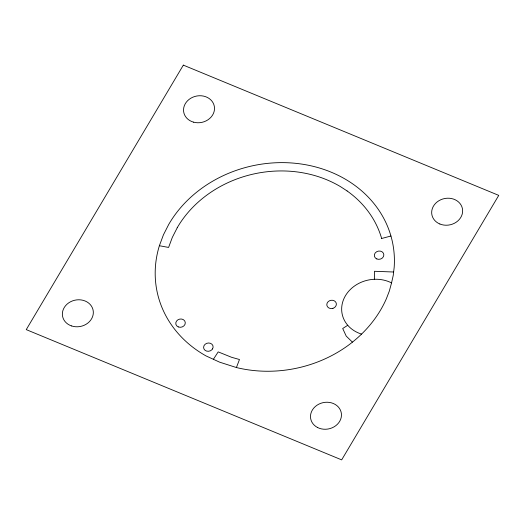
<?xml version="1.0" encoding="UTF-8"?>
<svg xmlns="http://www.w3.org/2000/svg" width="525" height="525" viewBox="0 0 525 525"><rect width="100%" height="100%" fill="white"/><g stroke="black" fill="none" stroke-linecap="round" stroke-linejoin="round"><path stroke-width="0.79" d="M374.358 279.287L374.456 271.287L393.638 272.009M391.552 282.903L393.238 275.389L394.17 267.428A120.218 103.582 -11.7 0 0 353.391 184.373L350.903 182.661A120.218 103.582 -11.7 0 0 168.774 224.339L163.426 234.846L159.377 245.726A120.356 103.701 -11.7 0 0 206.049 355.93L219.621 362.165L236.414 367.539A120.218 103.582 -11.7 0 0 348.744 344.984C364.855 333.04 378.276 317.244 386.341 298.797L389.314 291.119L391.552 282.903A32.517 28.015 -11.7 0 0 345.463 295.687A32.517 28.015 -11.7 0 0 361.207 333.998L361.489 334.044M236.414 367.539L239.479 359.513L231.623 357.302L218.203 351.888L213.38 359.297M177.24 227.738L172.318 237.418L168.591 247.433L159.377 245.726M347.747 325.283L342.707 328.506L346.211 336.098L352.387 342.103M381.675 238.481L390.941 236.014M347.123 190.956L340.548 186.677A110.624 95.314 -11.7 0 0 177.22 227.732M347.097 190.962A110.624 95.314 -11.7 0 1 381.649 238.488M183.33 65.126L26.25 329.621L341.67 459.874L498.75 195.379L183.33 65.126M212.566 348.882L211.844 349.801A4.791 4.128 -11.7 0 1 203.943 348.928A4.791 4.128 -11.7 0 1 208.622 342.989A4.791 4.128 -11.7 0 1 212.566 348.882M332.962 308.3L331.734 308.543A4.791 4.128 -11.7 0 1 326.832 304.244A4.791 4.128 -11.7 0 1 332.66 300.3L333.821 300.622A4.791 4.128 -11.7 0 1 336.322 304.559A4.791 4.128 -11.7 0 1 332.962 308.3M376.838 258.956A4.791 4.128 -11.7 0 0 383.847 254.789A4.791 4.128 -11.7 0 0 376.563 251.783A4.791 4.128 -11.7 0 0 376.838 258.956M178.29 326.918A4.791 4.128 -11.7 0 0 185.292 322.75A4.791 4.128 -11.7 0 0 178.008 319.745A4.791 4.128 -11.7 0 0 178.29 326.918M317.625 427.547A15.573 13.42 -11.7 0 0 341.453 415.577A15.573 13.42 -11.7 0 0 318.859 404.138A15.573 13.42 -11.7 0 0 317.625 427.547M71.544 325.933A15.573 13.42 -11.7 0 0 93.253 311.076A15.573 13.42 -11.7 0 0 68.742 302.84A15.573 13.42 -11.7 0 0 71.544 325.933M193.62 122.174A15.573 13.42 -11.7 0 0 214.298 106.207A15.573 13.42 -11.7 0 0 189.144 99.363A15.573 13.42 -11.7 0 0 193.62 122.174M439.858 223.998A15.573 13.42 -11.7 0 0 462.637 210.466A15.573 13.42 -11.7 0 0 438.966 200.688A15.573 13.42 -11.7 0 0 439.858 223.998"/></g></svg>
